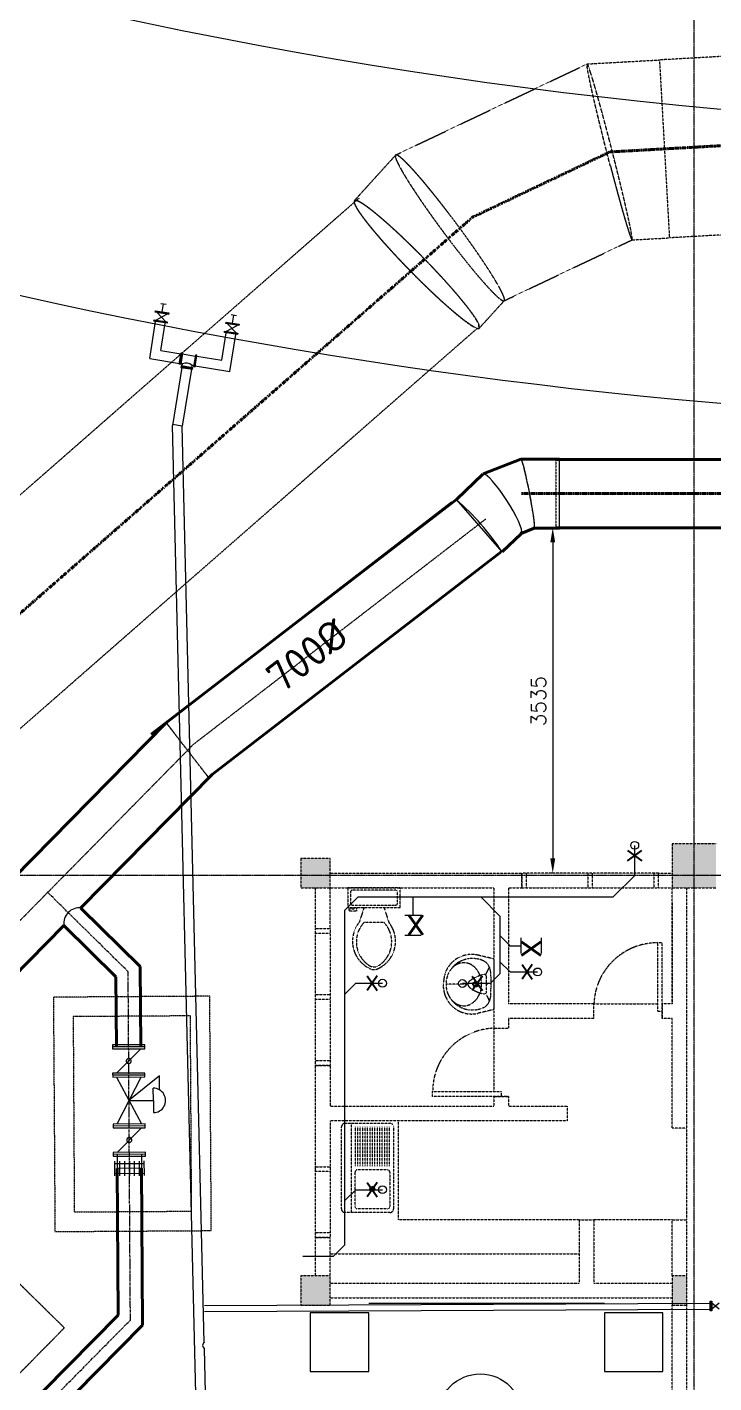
# Model space of a CAD drawing. Header units: inches. Extents: x 86328 to 235202, y 68629 to 184293.
# Drawn here: x 139176 to 146204, y 128245 to 142128 of the extents above; entities that cross this region are included whole.
import ezdxf
from ezdxf.enums import TextEntityAlignment as Align

# ---------------------------------------------------------------- set-up
doc = ezdxf.new("R2010")
doc.units = ezdxf.units.IN
doc.header["$MEASUREMENT"] = 0
for name, pattern in [('CENTER', [2, 1.25, -0.25, 0.25, -0.25]), ('HIDDEN', [0.375, 0.25, -0.125]), ('PHANTOM2', [1.25, 0.625, -0.125, 0.125, -0.125, 0.125, -0.125])]:
    doc.linetypes.add(name, pattern=pattern)
for name, color, linetype, lineweight in [('.5', 8, 'Continuous', 0), ('DIM', 251, 'Continuous', 0), ('MECHANICAL', 8, 'Continuous', 0), ('PLC WIRE', 7, 'Continuous', 0)]:
    doc.layers.add(name, color=color, linetype=linetype, lineweight=lineweight)
for name, color, linetype in [('1', 1, 'CENTER'), ('2', 2, 'HIDDEN'), ('pipes', 2, 'Continuous'), ('PV-13AEE3', 7, 'Continuous'), ('steel elbow 45deg', 3, 'Continuous'), ('text', 3, 'Continuous')]:
    doc.layers.add(name, color=color, linetype=linetype)
doc.styles.add('ISO', font='isocpeur.ttf')
doc.styles.add('SIMPLEX', font='simplex.shx')
doc.styles.get("Standard").update_dxf_attribs({"font": 'arial.ttf'})
doc.linetypes.add('FENCE_LINE', pattern='A,0.5,-0.1,["X",Standard,S=0.1,R=0,X=-0.02,Y=-0.05],-0.1', length=0.7)

msp = doc.modelspace()

# ---------------------------------------------------------------- hatches: boundary and pattern name
at = {"layer": 'DIM', "linetype": 'HIDDEN', "lineweight": 25, "ltscale": 10}
h = msp.add_hatch(color=8, dxfattribs=at)
h.paths.add_polyline_path([(142276, 133615), (141976, 133615), (141976, 133315), (142276, 133315)])
h.paths.add_polyline_path([(146226, 133765), (145776, 133765), (145776, 133315), (146226, 133315)])
h.paths.add_polyline_path([(142276, 129340), (141976, 129340), (141976, 129040), (142276, 129040)])
h.paths.add_polyline_path([(150726, 133765), (150276, 133765), (150276, 133315), (150726, 133315)])
h.paths.add_polyline_path([(155226, 133965), (154776, 133965), (154776, 133315), (155226, 133315)])
h.paths.add_polyline_path([(145926, 129040), (145926, 129340), (145776, 129340), (145776, 129040)])

# ---------------------------------------------------------------- linework, layer by layer
at = {"layer": '.5', "color": 8, "linetype": 'CENTER', "ltscale": 10}
for p, q in [((146002, 116744), (146002, 148032)), ((193392, 133442), (128878, 133442))]:
    msp.add_line(p, q, dxfattribs=at)
at = {"layer": '.5', "color": 8, "linetype": 'CENTER', "ltscale": 5}
for q in [(143869, 137091), (132543, 126312)]:
    msp.add_line((140880, 134785), q, dxfattribs=at)
at = {"color": 8, "linetype": 'CENTER', "ltscale": 20}
for p, q in [((140210, 132455), (139380, 133274)), ((140233, 128888), (140210, 132455)), ((138958, 127596), (140233, 128888))]:
    msp.add_line(p, q, dxfattribs=at)
at = {"color": 8}
for p, q in [((140073, 130365), (140072, 130515)), ((140072, 130490), (140372, 130492)), ((140073, 130390), (140373, 130392))]:
    msp.add_line(p, q, dxfattribs=at)
at = {"layer": '1', "color": 8, "linetype": 'Continuous', "ltscale": 1000}
for p, q in [((144623, 136996), (144623, 137701)), ((144036, 136755), (143569, 137290))]:
    msp.add_line(p, q, dxfattribs=at)
at = {"layer": '1', "color": 8, "linetype": 'HIDDEN', "ltscale": 5}
for p, q in [((141045, 132204), (139445, 132194)), ((139445, 132194), (139461, 129794)), ((141061, 129804), (141045, 132204)), ((140847, 132003), (139647, 131995)), ((139647, 131995), (139647, 131995)), ((139647, 131995), (139659, 129995)), ((140859, 130003), (140847, 132003)), ((139557, 128808), (137846, 130491)), ((139659, 129995), (140859, 130003)), ((139461, 129794), (141061, 129804)), ((137074, 126285), (139557, 128808))]:
    msp.add_line(p, q, dxfattribs=at)
at = {"layer": '1', "color": 8, "linetype": 'Continuous', "ltscale": 1000}
for centre, major_axis, ratio, start_param, end_param in [((144298, 137351), (-68, 355), 0.056561, 5.000611, 6.293977), ((144298, 137351), (-68, 355), 0.057565, 5.005877, 6.186773), ((144037, 137247), (-195, 304), 0.160939, 4.958399, 6.314582), ((144298, 137351), (68, -355), 0.057565, 0.293488, 1.864239), ((144037, 137247), (195, -304), 0.160939, 0.24601, 1.816763), ((141865, 135334), (1834, 1834), 1, 6.077432, 6.352133)]:
    msp.add_ellipse(centre, major_axis=major_axis, ratio=ratio, start_param=start_param, end_param=end_param, dxfattribs=at)
msp.add_open_spline([(144369, 137019), (144368, 137033), (144366, 137052), (144360, 137104), (144355, 137139), (144343, 137219), (144335, 137264), (144322, 137334), (144318, 137358), (144308, 137407), (144303, 137432), (144298, 137455)], degree=3, knots=[23.740083, 23.740083, 23.740083, 23.740083, 136.07311, 136.07311, 273.475645, 273.475645, 413.631939, 413.631939, 488.744097, 488.744097, 563.954246, 563.954246, 563.954246, 563.954246], dxfattribs=at)
at = {"layer": '2', "color": 8}
for p, q in [((144586, 137701), (144586, 137001)), ((140596, 135008), (141024, 134454))]:
    msp.add_line(p, q, dxfattribs=at)
at = {"layer": 'DIM', "color": 8, "linetype": 'PHANTOM2', "lineweight": 50, "ltscale": 20}
for p, q in [((170755, 142279), (145139, 140850)), ((143735, 140182), (145139, 140850)), ((143735, 140182), (131137, 129145)), ((144236, 137351), (162618, 137351))]:
    msp.add_line(p, q, dxfattribs=at)
at = {"layer": 'DIM', "color": 8, "linetype": 'HIDDEN', "ltscale": 10}
for p, q in [((152137, 142154), (145647, 141792)), ((144907, 141751), (145647, 141792)), ((144907, 141751), (145647, 141792)), ((145647, 141792), (145698, 140881)), ((145647, 141792), (145698, 140881)), ((142949, 140819), (144907, 141751)), ((142949, 140819), (144907, 141751)), ((144907, 141751), (144907, 141751)), ((144907, 141751), (144907, 141751)), ((145129, 140993), (145129, 140992)), ((145129, 140992), (145129, 140992)), ((142525, 140351), (142947, 140817)), ((142525, 140351), (142947, 140817)), ((145698, 140881), (145698, 140881)), ((145698, 140881), (145749, 139970)), ((145698, 140881), (145698, 140881)), ((145698, 140881), (145749, 139970)), ((145145, 140707), (145145, 140707)), ((145145, 140707), (145145, 140707)), ((142571, 140375), (130536, 129831)), ((142522, 140338), (142522, 140339)), ((142522, 140339), (142522, 140339)), ((152238, 140332), (145749, 139970)), ((143495, 140214), (143494, 140215)), ((143495, 140214), (143494, 140215)), ((144058, 139326), (145367, 139949)), ((144058, 139326), (145367, 139949)), ((145367, 139949), (145749, 139970)), ((145367, 139949), (145749, 139970)), ((145367, 139949), (145367, 139949)), ((145367, 139949), (145367, 139949)), ((143156, 139841), (143156, 139841)), ((143510, 139931), (143510, 139930)), ((143510, 139930), (143511, 139930)), ((143172, 139556), (143172, 139556)), ((143172, 139556), (143172, 139556)), ((143804, 139046), (144059, 139327)), ((143804, 139046), (144059, 139327)), ((144056, 139325), (144058, 139326)), ((144056, 139325), (144057, 139326)), ((143783, 139044), (131722, 128477)), ((143801, 139044), (143799, 139085)), ((143801, 139044), (143799, 139085)), ((143804, 139046), (143804, 139046)), ((143804, 139046), (143804, 139046))]:
    msp.add_line(p, q, dxfattribs=at)
at = {"layer": 'DIM', "color": 8, "lineweight": 50}
for p, q in [((143844, 137552), (144230, 137705)), ((144231, 137705), (144623, 137705)), ((144586, 137701), (162618, 137701)), ((144586, 137701), (150618, 137701)), ((143569, 137290), (143841, 137550)), ((140446, 134888), (143569, 137290)), ((143521, 137260), (140599, 135005)), ((144234, 136944), (144036, 136755)), ((144232, 136943), (144366, 136996)), ((144238, 136960), (144238, 136960)), ((144238, 136960), (144238, 136960)), ((144366, 136996), (144623, 136996)), ((144369, 137012), (144369, 137012)), ((144586, 137001), (162618, 137001)), ((144586, 137001), (150618, 137001)), ((144623, 136996), (144623, 137012)), ((144623, 137012), (144623, 137012)), ((144028, 136754), (141070, 134473)), ((140599, 135005), (132349, 126622)), ((141070, 134473), (139727, 133108)), ((139727, 133107), (140334, 132508)), ((139551, 132930), (136722, 130054)), ((139551, 132930), (140085, 132403)), ((140334, 132508), (140340, 131687)), ((140085, 132403), (140090, 131685)), ((140098, 130440), (140107, 128939)), ((140348, 130442), (140358, 128837)), ((138998, 127815), (140107, 128939)), ((139176, 127640), (140358, 128837))]:
    msp.add_line(p, q, dxfattribs=at)
at = {"layer": 'DIM', "color": 8, "linetype": 'Continuous'}
for p, q in [((144556, 137001), (144525, 137001)), ((144555, 136851), (144555, 133615)), ((145394, 133629), (145394, 133749)), ((145394, 133442), (145394, 133629)), ((144556, 133465), (144525, 133465)), ((145174, 133222), (145394, 133442)), ((142428, 133087), (142564, 133222)), ((142564, 133222), (143819, 133222)), ((143123, 133222), (143123, 133035)), ((143819, 133222), (144015, 133025)), ((143819, 133222), (145174, 133222)), ((142428, 132337), (142428, 133087)), ((143043, 133035), (143204, 133035)), ((144015, 133025), (144015, 132435)), ((143043, 132829), (143204, 132829)), ((144120, 132721), (144015, 132825)), ((144230, 132801), (144230, 132641)), ((144436, 132801), (144436, 132641)), ((144120, 132721), (144109, 132721)), ((144109, 132721), (144230, 132721)), ((144120, 132453), (144015, 132557)), ((144120, 132453), (144279, 132453)), ((144279, 132453), (144400, 132453)), ((142428, 129659), (142428, 132337)), ((142539, 132337), (142428, 132226)), ((142539, 132337), (142692, 132337)), ((142692, 132337), (142813, 132337)), ((143752, 132335), (143631, 132335)), ((143915, 132335), (143752, 132335)), ((143915, 132335), (144015, 132435)), ((142539, 130223), (142428, 130112)), ((142539, 130223), (142692, 130223)), ((142692, 130223), (142813, 130223)), ((141998, 129543), (142312, 129543)), ((142312, 129543), (142428, 129659)), ((145083, 129057), (142674, 129057)), ((142674, 128961), (142074, 128961)), ((142074, 128961), (142074, 128361)), ((142674, 128361), (142674, 128961)), ((145683, 128961), (145083, 128961)), ((145083, 128961), (145083, 128361)), ((145683, 128361), (145683, 128961)), ((142074, 128361), (142674, 128361)), ((145083, 128361), (145683, 128361))]:
    msp.add_line(p, q, dxfattribs=at)
at = {"layer": 'DIM', "color": 8, "linetype": 'HIDDEN', "lineweight": 25, "ltscale": 10}
for p, q in [((146226, 133765), (145776, 133765)), ((145776, 133765), (145776, 133315)), ((146226, 133765), (145776, 133765)), ((145776, 133765), (145776, 133315)), ((142276, 133615), (141976, 133615)), ((141976, 133615), (141976, 133315)), ((142276, 133315), (142276, 133615)), ((142276, 133465), (144238, 133465)), ((144238, 133315), (144238, 133465)), ((145638, 133465), (144238, 133465)), ((144238, 133465), (144238, 133315)), ((144288, 133465), (144238, 133465)), ((144238, 133465), (144238, 133315)), ((144288, 133315), (144288, 133465)), ((144963, 133465), (144913, 133465)), ((144913, 133465), (144913, 133315)), ((144963, 133315), (144963, 133465)), ((145638, 133465), (145588, 133465)), ((145588, 133465), (145588, 133315)), ((145638, 133315), (145638, 133465)), ((145638, 133465), (145776, 133465)), ((145638, 133315), (145638, 133465)), ((145638, 133315), (145638, 133465)), ((141976, 133315), (142276, 133315)), ((142126, 132896), (142126, 133315)), ((142276, 132896), (142276, 133315)), ((142276, 133315), (143951, 133315)), ((142993, 133315), (142459, 133315)), ((142459, 133315), (142459, 133112)), ((142942, 133290), (142510, 133290)), ((142993, 133112), (142993, 133315)), ((143951, 133315), (143951, 131877)), ((144101, 133315), (144238, 133315)), ((144101, 133315), (144101, 132127)), ((144238, 133315), (145638, 133315)), ((144238, 133315), (144288, 133315)), ((144913, 133315), (144963, 133315)), ((145588, 133315), (145638, 133315)), ((145638, 133315), (145776, 133315)), ((145776, 132127), (145776, 133315)), ((145776, 133315), (146226, 133315)), ((145776, 133315), (146226, 133315)), ((145926, 130852), (145926, 133315)), ((142485, 133265), (142485, 133163)), ((142967, 133163), (142967, 133265)), ((145776, 133165), (145776, 132127)), ((142459, 133112), (142993, 133112)), ((142472, 133100), (142523, 133100)), ((142472, 133074), (142472, 133100)), ((142548, 133074), (142472, 133074)), ((142510, 133138), (142942, 133138)), ((142523, 133100), (142523, 133112)), ((142548, 133112), (142548, 133074)), ((142624, 133112), (142574, 132960)), ((142828, 133112), (142878, 132960)), ((142126, 132896), (142276, 132896)), ((142126, 131496), (142126, 132896)), ((142126, 132896), (142276, 132896)), ((142126, 132846), (142126, 132896)), ((142126, 132896), (142276, 132896)), ((142276, 132896), (142276, 131496)), ((142276, 132896), (142276, 132846)), ((142828, 132960), (142624, 132960)), ((142276, 132846), (142126, 132846)), ((145676, 132752), (145626, 132752)), ((145626, 132752), (145626, 132052)), ((145676, 132052), (145676, 132752)), ((143708, 132589), (143695, 132588)), ((143721, 132590), (143708, 132589)), ((143735, 132590), (143721, 132590)), ((143749, 132590), (143735, 132590)), ((143735, 132590), (143735, 132590)), ((143762, 132589), (143749, 132590)), ((143776, 132587), (143762, 132589)), ((143951, 132586), (143793, 132624)), ((143462, 132459), (143458, 132448)), ((143524, 132494), (143516, 132483)), ((143533, 132504), (143524, 132494)), ((143542, 132513), (143533, 132504)), ((143552, 132522), (143542, 132513)), ((143542, 132513), (143542, 132513)), ((143562, 132531), (143552, 132522)), ((143572, 132539), (143562, 132531)), ((143583, 132546), (143572, 132539)), ((143594, 132553), (143583, 132546)), ((143606, 132559), (143594, 132553)), ((143618, 132565), (143606, 132559)), ((143630, 132571), (143618, 132565)), ((143643, 132575), (143630, 132571)), ((143630, 132571), (143630, 132571)), ((143655, 132579), (143643, 132575)), ((143668, 132583), (143655, 132579)), ((143681, 132586), (143668, 132583)), ((143695, 132588), (143681, 132586)), ((143789, 132585), (143776, 132587)), ((143802, 132582), (143789, 132585)), ((143814, 132579), (143802, 132582)), ((143825, 132575), (143814, 132579)), ((143836, 132571), (143825, 132575)), ((143846, 132566), (143836, 132571)), ((143836, 132571), (143836, 132571)), ((143856, 132561), (143846, 132566)), ((143864, 132555), (143856, 132561)), ((143872, 132549), (143864, 132555)), ((143869, 132424), (143907, 132500)), ((143879, 132543), (143872, 132549)), ((143885, 132536), (143879, 132543)), ((143891, 132529), (143885, 132536)), ((143896, 132521), (143891, 132529)), ((143901, 132514), (143896, 132521)), ((143896, 132521), (143896, 132521)), ((143905, 132505), (143901, 132514)), ((143909, 132497), (143905, 132505)), ((143912, 132488), (143909, 132497)), ((143914, 132480), (143912, 132488)), ((143917, 132471), (143914, 132480)), ((143919, 132462), (143917, 132471)), ((143920, 132453), (143919, 132462)), ((143921, 132444), (143920, 132453)), ((143920, 132453), (143920, 132453)), ((143951, 132586), (143951, 132068)), ((143436, 132339), (143435, 132327)), ((143436, 132315), (143435, 132327)), ((143437, 132350), (143436, 132339)), ((143437, 132304), (143436, 132315)), ((143438, 132359), (143437, 132350)), ((143439, 132368), (143438, 132359)), ((143440, 132375), (143439, 132368)), ((143441, 132382), (143440, 132375)), ((143442, 132389), (143441, 132382)), ((143443, 132395), (143442, 132389)), ((143444, 132401), (143443, 132395)), ((143446, 132408), (143444, 132401)), ((143447, 132414), (143446, 132408)), ((143449, 132421), (143447, 132414)), ((143451, 132429), (143449, 132421)), ((143454, 132438), (143451, 132429)), ((143458, 132448), (143454, 132438)), ((143546, 132327), (143462, 132327)), ((143617, 132327), (143546, 132327)), ((143687, 132327), (143617, 132327)), ((143873, 132414), (143873, 132240)), ((143922, 132435), (143921, 132444)), ((143923, 132427), (143922, 132435)), ((143923, 132418), (143923, 132427)), ((143923, 132410), (143923, 132418)), ((143924, 132401), (143923, 132410)), ((143924, 132393), (143924, 132401)), ((143924, 132385), (143924, 132393)), ((143924, 132377), (143924, 132385)), ((143924, 132385), (143924, 132385)), ((143924, 132370), (143924, 132377)), ((143924, 132362), (143924, 132370)), ((143924, 132355), (143924, 132362)), ((143924, 132347), (143924, 132355)), ((143924, 132340), (143924, 132347)), ((143924, 132332), (143924, 132340)), ((143924, 132325), (143924, 132332)), ((143924, 132317), (143924, 132325)), ((143924, 132325), (143924, 132325)), ((143924, 132309), (143924, 132317)), ((144101, 132327), (144101, 132327)), ((142126, 132171), (142126, 132221)), ((142126, 132221), (142276, 132221)), ((142276, 132221), (142276, 132171)), ((143438, 132295), (143437, 132304)), ((143439, 132286), (143438, 132295)), ((143440, 132279), (143439, 132286)), ((143441, 132272), (143440, 132279)), ((143442, 132265), (143441, 132272)), ((143443, 132259), (143442, 132265)), ((143444, 132253), (143443, 132259)), ((143446, 132246), (143444, 132253)), ((143447, 132240), (143446, 132246)), ((143449, 132232), (143447, 132240)), ((143451, 132225), (143449, 132232)), ((143454, 132216), (143451, 132225)), ((143458, 132206), (143454, 132216)), ((143462, 132195), (143458, 132206)), ((143869, 132230), (143907, 132154)), ((143912, 132165), (143914, 132174)), ((143914, 132174), (143917, 132182)), ((143917, 132182), (143919, 132190)), ((143919, 132190), (143920, 132198)), ((143920, 132198), (143921, 132206)), ((143920, 132198), (143920, 132198)), ((143921, 132206), (143922, 132214)), ((143922, 132214), (143923, 132222)), ((143923, 132284), (143924, 132292)), ((143923, 132276), (143923, 132284)), ((143923, 132268), (143923, 132276)), ((143923, 132260), (143923, 132268)), ((143923, 132252), (143923, 132260)), ((143923, 132260), (143923, 132260)), ((143923, 132244), (143923, 132252)), ((143923, 132237), (143923, 132244)), ((143923, 132229), (143923, 132237)), ((143923, 132222), (143923, 132229)), ((143924, 132301), (143924, 132309)), ((143924, 132292), (143924, 132301)), ((142276, 132171), (142126, 132171)), ((143516, 132171), (143524, 132160)), ((143524, 132160), (143533, 132150)), ((143533, 132150), (143542, 132140)), ((143542, 132140), (143542, 132140)), ((143542, 132140), (143552, 132131)), ((143552, 132131), (143562, 132123)), ((143562, 132123), (143572, 132115)), ((143572, 132115), (143583, 132108)), ((143583, 132108), (143594, 132101)), ((143594, 132101), (143606, 132094)), ((143606, 132094), (143618, 132088)), ((143618, 132088), (143630, 132083)), ((143630, 132083), (143630, 132083)), ((143630, 132083), (143643, 132079)), ((143643, 132079), (143655, 132074)), ((143655, 132074), (143668, 132071)), ((143668, 132071), (143681, 132068)), ((143681, 132068), (143695, 132066)), ((143695, 132066), (143708, 132064)), ((143708, 132064), (143721, 132064)), ((143721, 132064), (143735, 132063)), ((143735, 132063), (143749, 132064)), ((143735, 132063), (143735, 132063)), ((143749, 132064), (143762, 132065)), ((143762, 132065), (143776, 132067)), ((143776, 132067), (143789, 132069)), ((143789, 132069), (143802, 132072)), ((143951, 132068), (143793, 132030)), ((143802, 132072), (143814, 132075)), ((143814, 132075), (143825, 132079)), ((143825, 132079), (143836, 132083)), ((143836, 132083), (143846, 132088)), ((143836, 132083), (143836, 132083)), ((143846, 132088), (143856, 132093)), ((143856, 132093), (143864, 132099)), ((143864, 132099), (143872, 132105)), ((143872, 132105), (143879, 132111)), ((143879, 132111), (143885, 132118)), ((143885, 132118), (143891, 132125)), ((143891, 132125), (143896, 132132)), ((143896, 132132), (143901, 132140)), ((143896, 132132), (143896, 132132)), ((143901, 132140), (143905, 132148)), ((143905, 132148), (143909, 132157)), ((143909, 132157), (143912, 132165)), ((144976, 132127), (144101, 132127)), ((144976, 131977), (144976, 132127)), ((144976, 131977), (144976, 132127)), ((144976, 132127), (145626, 132127)), ((145626, 132052), (145676, 132052)), ((145676, 131977), (145676, 132127)), ((145676, 132127), (145676, 131977)), ((145776, 132127), (145676, 132127)), ((144976, 131977), (144101, 131977)), ((144101, 131977), (144101, 131877)), ((145776, 131977), (145676, 131977)), ((145776, 130852), (145776, 131977)), ((145776, 131152), (145776, 131977)), ((143951, 131877), (144101, 131877)), ((143951, 131877), (143951, 131227)), ((143951, 131877), (143951, 131877)), ((143951, 131877), (144101, 131877)), ((144101, 131877), (144101, 131877)), ((142126, 131496), (142126, 131546)), ((142126, 131546), (142276, 131546)), ((142126, 131152), (142126, 131496)), ((142126, 131496), (142276, 131496)), ((142276, 131496), (142126, 131496)), ((142276, 131496), (142126, 131496)), ((142276, 131546), (142276, 131496)), ((142276, 131496), (142276, 131077)), ((143326, 131177), (143326, 131227)), ((143326, 131227), (144026, 131227)), ((144026, 131227), (144026, 131177)), ((142126, 130458), (142126, 131152)), ((142276, 131077), (143951, 131077)), ((144026, 131177), (143326, 131177)), ((143951, 131177), (144101, 131177)), ((144101, 131177), (143951, 131177)), ((143951, 131177), (143951, 131077)), ((144101, 131177), (144101, 131077)), ((144101, 131077), (144701, 131077)), ((144701, 131077), (144701, 130927)), ((144701, 130927), (142276, 130927)), ((142276, 130927), (142276, 130458)), ((142976, 129915), (142976, 130927)), ((142393, 130027), (142393, 130865)), ((142431, 130903), (142888, 130903)), ((142494, 129989), (142494, 130903)), ((142535, 130465), (142535, 130865)), ((142560, 130465), (142560, 130865)), ((142585, 130465), (142585, 130865)), ((142610, 130465), (142610, 130865)), ((142635, 130465), (142635, 130865)), ((142660, 130465), (142660, 130865)), ((142685, 130465), (142685, 130865)), ((142710, 130465), (142710, 130865)), ((142735, 130465), (142735, 130865)), ((142760, 130465), (142760, 130865)), ((142785, 130465), (142785, 130865)), ((142810, 130465), (142810, 130865)), ((142835, 130465), (142835, 130865)), ((142860, 130465), (142860, 130865)), ((142885, 130465), (142885, 130865)), ((142926, 130865), (142926, 130027)), ((145926, 130852), (145776, 130852)), ((145926, 129915), (145926, 130852)), ((142126, 130458), (142276, 130458)), ((142126, 130458), (142276, 130458)), ((142126, 129734), (142126, 130458)), ((142126, 130458), (142276, 130458)), ((142126, 130408), (142126, 130458)), ((142126, 130458), (142276, 130458)), ((142276, 130408), (142126, 130408)), ((142276, 130458), (142276, 129734)), ((142276, 130458), (142276, 130408)), ((142532, 130052), (142532, 130402)), ((142862, 130427), (142558, 130427)), ((142888, 130402), (142888, 130052)), ((142888, 129989), (142431, 129989)), ((142862, 130027), (142558, 130027)), ((144826, 129915), (142976, 129915)), ((144826, 129915), (144826, 129265)), ((144826, 129915), (144976, 129915)), ((144976, 129915), (144976, 129265)), ((145776, 129915), (144976, 129915)), ((145776, 129340), (145776, 129915)), ((145776, 129915), (145926, 129915)), ((145776, 129340), (145776, 129915)), ((145926, 129340), (145926, 129915)), ((145926, 129340), (145926, 129915)), ((142126, 129734), (142126, 129783)), ((142126, 129783), (142276, 129783)), ((142126, 129340), (142126, 129734)), ((142126, 129734), (142276, 129734)), ((142126, 129734), (142276, 129734)), ((142276, 129734), (142126, 129734)), ((142276, 129734), (142126, 129734)), ((142276, 129783), (142276, 129734)), ((142276, 129340), (142276, 129734)), ((142276, 129565), (144826, 129565)), ((142276, 129340), (141976, 129340)), ((141976, 129340), (141976, 129040)), ((142276, 129040), (142276, 129340)), ((142276, 129265), (144826, 129265)), ((144976, 129265), (145776, 129265)), ((145926, 129340), (145776, 129340)), ((145776, 129340), (145776, 129040)), ((145926, 129040), (145926, 129340)), ((141976, 129040), (142276, 129040)), ((142276, 129115), (145776, 129115)), ((145776, 127515), (145776, 129040)), ((145776, 129040), (145926, 129040)), ((145926, 127515), (145926, 129040))]:
    msp.add_line(p, q, dxfattribs=at)
at = {"layer": 'DIM', "color": 8, "ltscale": 2000}
for p, q in [((140091, 131415), (140340, 131667)), ((140097, 130605), (140345, 130857))]:
    msp.add_line(p, q, dxfattribs=at)
at = {"layer": 'DIM', "color": 8, "linetype": 'Continuous'}
for centre, radius in [((145394, 133749), 40.1), ((144400, 132453), 40.1), ((142813, 132337), 40.1), ((143631, 132335), 40.1), ((142813, 130223), 40.1), ((143813, 127902), 434)]:
    msp.add_circle(centre, radius, dxfattribs=at)
at = {"layer": 'DIM', "color": 8, "linetype": 'HIDDEN', "lineweight": 25, "ltscale": 10}
for centre, radius in [((143766, 132327), 28.5), ((143766, 132327), 19.9), ((142710, 130230), 25.4), ((142710, 130230), 12.7)]:
    msp.add_circle(centre, radius, dxfattribs=at)
at = {"layer": 'DIM', "color": 8, "linetype": 'Continuous'}
for centre, radius, start, end in [((150908, 192188), 51111, 236.5614, 351.1141), ((141008, 128628), 35.9, 120.0491, 242.7019)]:
    msp.add_arc(centre, radius, start, end, dxfattribs=at)
at = {"layer": 'DIM', "color": 8, "linetype": 'FENCE_LINE', "ltscale": 25}
msp.add_arc((150908, 192188), 54111, 255.1469, 351.1141, dxfattribs=at)
at = {"layer": 'DIM', "color": 8, "linetype": 'HIDDEN', "lineweight": 25, "ltscale": 10}
for centre, radius, start, end in [((142507, 133268), 22.5, 81.8699, 188.1301), ((142945, 133268), 22.5, 351.8699, 98.1301), ((142507, 133160), 22.5, 171.8699, 278.1301), ((142945, 133160), 22.5, 261.8699, 8.1301), ((142815, 132767), 309, 141.4691, 247.9714), ((142833, 132761), 288, 136.3677, 238.9468), ((142637, 132767), 309, 292.0284, 38.5307), ((142619, 132761), 288, 301.053, 43.6321), ((145626, 132101), 650, 90, 177.7534), ((143725, 132344), 288, 76.4993, 156.3994), ((142726, 132607), 102, 245.7318, 294.2682), ((142726, 132579), 102, 254.8605, 285.1395), ((143687, 132341), 222, 140.3864, 161.0766), ((143661, 132362), 189, 116.586, 140.3864), ((143645, 132395), 152, 90.0001, 116.5859), ((143645, 132395), 152, 63.4141, 90), ((143628, 132362), 189, 39.6136, 63.414), ((143602, 132341), 222, 18.9234, 39.6136), ((143728, 132327), 265, 161.0766, 180), ((143728, 132327), 265, 180, 198.9234), ((143725, 132327), 38.1, 129.2954, 230.7046), ((143909, 132103), 328, 98.8143, 129.2954), ((143562, 132327), 265, 360, 18.9234), ((143562, 132327), 265, 341.0766, 0), ((143860, 132414), 12.7, 360, 97.5591), ((143725, 132310), 288, 203.6006, 283.5007), ((143687, 132313), 222, 198.9234, 219.6136), ((143909, 132551), 328, 230.7046, 261.1857), ((143602, 132313), 222, 320.3864, 341.0766), ((143860, 132240), 12.7, 262.4409, 0), ((143661, 132292), 189, 219.6136, 243.414), ((143645, 132258), 152, 243.4141, 269.9999), ((143645, 132258), 152, 270, 296.5859), ((143628, 132292), 189, 296.586, 320.3864), ((143976, 131227), 650, 92.2466, 180), ((142431, 130865), 38.1, 90, 180), ((142888, 130865), 38.1, 0, 90), ((142558, 130402), 25.4, 90, 180), ((142862, 130402), 25.4, 0, 90), ((142431, 130027), 38.1, 180, 270), ((142558, 130052), 25.4, 180, 270), ((142862, 130052), 25.4, 270, 0), ((142888, 130027), 38.1, 270, 0)]:
    msp.add_arc(centre, radius, start, end, dxfattribs=at)
at = {"layer": 'DIM', "color": 8, "ltscale": 2000}
msp.add_arc((139711, 132948), 161, 84.3006, 186.4386, dxfattribs=at)
at = {"layer": 'DIM', "color": 8, "linetype": 'HIDDEN', "ltscale": 10}
for centre, major_axis, ratio, start_param, end_param in [((145137, 140850), (-230, 901), 0.029946, 4.863355, 6.434151), ((145137, 140850), (-230, 901), 0.029948, 4.863366, 6.289069), ((145137, 140850), (-230, 901), 0.029948, 4.863366, 6.289069), ((145137, 140850), (-230, 901), 0.029948, 0.005883, 0.150977), ((145137, 140850), (-230, 901), 0.029948, 0.005883, 0.150977), ((145137, 140849), (230, -901), 0.02995, 0.151209, 1.721786), ((145137, 140849), (230, -901), 0.029948, 0.151196, 1.721773), ((145137, 140849), (230, -901), 0.02995, 0.151209, 1.721786), ((143503, 140072), (-555, 746), 0.085161, 0.12846, 1.699037), ((143502, 140073), (-555, 746), 0.085164, 4.840635, 6.335144), ((143502, 140073), (-555, 746), 0.085164, 4.840635, 6.335144), ((143502, 140073), (-555, 746), 0.085164, 0.163439, 1.699043), ((143503, 140072), (-555, 746), 0.085161, 4.840629, 6.300053), ((143503, 140072), (-555, 746), 0.085161, 4.840629, 6.300053), ((145137, 140849), (230, -901), 0.02995, 4.863379, 6.28772), ((145137, 140849), (230, -901), 0.029948, 4.863366, 6.289069), ((145137, 140850), (230, -901), 0.02995, 4.863379, 6.28772), ((145137, 140850), (230, -901), 0.029948, 4.863366, 6.289069), ((143164, 139698), (-639, 653), 0.10343, 4.849247, 6.308275), ((143164, 139698), (-639, 653), 0.10343, 4.849247, 6.308275), ((143173, 139689), (-648, 661), 0.10213, 4.854987, 6.265499), ((143173, 139689), (-648, 661), 0.10213, 4.854987, 6.265499), ((143164, 139699), (-639, 653), 0.10343, 0.02509, 0.117601), ((143164, 139698), (-639, 653), 0.10343, 0.02509, 0.117601), ((143164, 139699), (-639, 653), 0.10343, 0.11782, 1.688397), ((143173, 139689), (-648, 661), 0.10213, 6.265499, 6.399248), ((143173, 139690), (-648, 661), 0.10213, 6.265499, 6.399248), ((143164, 139698), (-639, 653), 0.10343, 0.11782, 1.688397), ((143173, 139690), (-648, 661), 0.10213, 0.116062, 1.660324), ((143173, 139689), (-648, 661), 0.10213, 0.116062, 1.660324), ((143503, 140072), (555, -746), 0.085167, 1.162469, 1.699046), ((143503, 140072), (555, -746), 0.085164, 1.162466, 1.69903), ((143503, 140072), (555, -746), 0.085167, 1.162469, 1.699046), ((143503, 140072), (555, -746), 0.085164, 1.162466, 1.69903), ((145137, 140849), (230, -901), 0.02995, 0.004535, 0.15099), ((145137, 140849), (230, -901), 0.029948, 0.005883, 0.150977), ((143164, 139698), (-639, 653), 0.10343, 4.83641, 4.849247), ((143164, 139699), (-639, 653), 0.10343, 4.83641, 4.849247), ((143156, 139707), (648, -661), 0.10213, 0.261573, 1.686859), ((143156, 139707), (648, -661), 0.10213, 0.261573, 1.686859), ((143164, 139698), (-639, 653), 0.10343, 4.82999, 4.83641), ((143164, 139698), (639, -653), 0.103433, 0.278024, 1.6884), ((143164, 139698), (639, -653), 0.103433, 0.278024, 1.6884), ((143503, 140072), (555, -746), 0.085167, 4.840639, 5.377216), ((143503, 140072), (555, -746), 0.085164, 4.840648, 5.377212), ((143503, 140072), (555, -746), 0.085167, 4.840639, 5.377216), ((143503, 140072), (555, -746), 0.085164, 4.840648, 5.377212), ((143503, 140072), (555, -746), 0.085164, 0.128466, 1.162466), ((143503, 140072), (555, -746), 0.085167, 0.128469, 1.162469), ((143503, 140072), (555, -746), 0.085164, 0.128466, 1.162466), ((143503, 140072), (555, -746), 0.085167, 0.128469, 1.162469), ((143156, 139707), (648, -661), 0.10213, 4.828451, 6.253737), ((143156, 139707), (648, -661), 0.10213, 4.828451, 6.253737), ((143164, 139698), (639, -653), 0.103433, 4.829992, 6.292386), ((143164, 139699), (639, -653), 0.103433, 4.829992, 6.292386), ((143503, 140072), (555, -746), 0.085164, 5.377212, 6.295069), ((143503, 140072), (555, -746), 0.085167, 5.377216, 6.300022), ((143503, 140072), (555, -746), 0.085164, 5.377212, 6.295069), ((143503, 140072), (555, -746), 0.085167, 5.377216, 6.300022), ((143503, 140072), (555, -746), 0.085164, 0.011884, 0.128246), ((143503, 140072), (555, -746), 0.085167, 0.016836, 0.12825), ((143164, 139699), (639, -653), 0.103433, 0.261788, 0.278024), ((143164, 139698), (639, -653), 0.103433, 0.261788, 0.278024), ((143207, 139742), (596, -697), 0.094923, 0.124123, 0.269415), ((143164, 139698), (639, -653), 0.103433, 0.117822, 0.261788), ((143207, 139742), (596, -697), 0.094923, 0.124123, 0.269415), ((143164, 139698), (639, -653), 0.103433, 0.117822, 0.261788), ((143207, 139742), (596, -697), 0.094923, 6.261579, 6.27334), ((143207, 139742), (596, -697), 0.094923, 6.261579, 6.27334), ((143207, 139742), (596, -697), 0.094923, 6.27334, 6.40709), ((143207, 139742), (596, -697), 0.094923, 6.27334, 6.40709), ((143164, 139698), (639, -653), 0.103433, 0.009201, 0.117603), ((143164, 139698), (639, -653), 0.103433, 0.009201, 0.117603)]:
    msp.add_ellipse(centre, major_axis=major_axis, ratio=ratio, start_param=start_param, end_param=end_param, dxfattribs=at)
at = {"layer": 'DIM', "color": 8}
msp.add_ellipse((144037, 137247), major_axis=(-195, 304), ratio=0.160933, start_param=4.958388, end_param=4.958431, dxfattribs=at)
at = {"layer": 'DIM', "color": 8, "lineweight": 50}
for centre, major_axis, ratio, start_param, end_param in [((144037, 137247), (195, -304), 0.160939, 0.031397, 0.24601), ((144298, 137350), (68, -355), 0.057565, 6.268034, 6.576674)]:
    msp.add_ellipse(centre, major_axis=major_axis, ratio=ratio, start_param=start_param, end_param=end_param, dxfattribs=at)
at = {"layer": 'DIM', "color": 8, "linetype": 'HIDDEN', "ltscale": 10}
for points, knots in [([(145144, 140708), (145142, 140715), (145140, 140722), (145137, 140736), (145135, 140743), (145129, 140764), (145126, 140779), (145118, 140808), (145114, 140822), (145107, 140851), (145103, 140866), (145096, 140896), (145092, 140911), (145085, 140940), (145081, 140955), (145073, 140985), (145070, 141000), (145062, 141029), (145059, 141044), (145052, 141073), (145048, 141087), (145041, 141116), (145037, 141131), (145031, 141159), (145027, 141173), (145020, 141201), (145017, 141214), (145011, 141241), (145007, 141255), (145001, 141281), (144998, 141294), (144992, 141319), (144989, 141331), (144984, 141355), (144981, 141367), (144976, 141390), (144973, 141401), (144968, 141424), (144965, 141435), (144961, 141456), (144958, 141467), (144953, 141488), (144951, 141498), (144947, 141519), (144945, 141528), (144940, 141548), (144938, 141557), (144935, 141575), (144933, 141584), (144929, 141601), (144927, 141609), (144924, 141625), (144923, 141633), (144920, 141647), (144919, 141654), (144916, 141667), (144915, 141673), (144913, 141685), (144912, 141690), (144910, 141701), (144910, 141706), (144908, 141714), (144908, 141718), (144907, 141726), (144906, 141729), (144906, 141735), (144906, 141738), (144905, 141740)], [0, 0, 0, 0, 21.80844, 21.80844, 43.61688, 43.61688, 87.233761, 87.233761, 130.850641, 130.850641, 174.467521, 174.467521, 218.084402, 218.084402, 261.701282, 261.701282, 305.318162, 305.318162, 348.935043, 348.935043, 392.551923, 392.551923, 436.168803, 436.168803, 479.785684, 479.785684, 523.402564, 523.402564, 567.019444, 567.019444, 610.636325, 610.636325, 654.253205, 654.253205, 697.870085, 697.870085, 740.995976, 740.995976, 784.121867, 784.121867, 827.247758, 827.247758, 870.373649, 870.373649, 913.49954, 913.49954, 956.625431, 956.625431, 999.751322, 999.751322, 1042.877213, 1042.877213, 1086.003104, 1086.003104, 1129.128995, 1129.128995, 1172.254886, 1172.254886, 1215.380777, 1215.380777, 1258.506668, 1258.506668, 1301.632558, 1301.632558, 1344.758449, 1344.758449, 1387.684469, 1387.684469, 1387.684469, 1387.684469]), ([(145144, 140708), (145142, 140715), (145140, 140722), (145137, 140736), (145135, 140743), (145129, 140764), (145126, 140779), (145118, 140808), (145114, 140822), (145107, 140852), (145103, 140867), (145096, 140896), (145092, 140911), (145084, 140941), (145081, 140956), (145073, 140986), (145070, 141001), (145062, 141030), (145059, 141045), (145051, 141074), (145048, 141089), (145041, 141118), (145037, 141132), (145030, 141161), (145027, 141175), (145020, 141203), (145017, 141216), (145010, 141243), (145007, 141257), (145001, 141283), (144998, 141296), (144992, 141321), (144989, 141333), (144983, 141358), (144981, 141370), (144975, 141392), (144973, 141404), (144968, 141426), (144965, 141437), (144960, 141458), (144958, 141469), (144953, 141490), (144951, 141500), (144947, 141520), (144944, 141530), (144940, 141549), (144938, 141558), (144934, 141576), (144933, 141585), (144929, 141602), (144927, 141610), (144924, 141626), (144923, 141633), (144920, 141647), (144919, 141654), (144916, 141667), (144915, 141674), (144913, 141685), (144912, 141691), (144910, 141701), (144910, 141706), (144908, 141714), (144908, 141718), (144907, 141726), (144906, 141729), (144906, 141735), (144906, 141737), (144906, 141740)], [0, 0, 0, 0, 21.918488, 21.918488, 43.836977, 43.836977, 87.673954, 87.673954, 131.510931, 131.510931, 175.347907, 175.347907, 219.184884, 219.184884, 263.021861, 263.021861, 306.858838, 306.858838, 350.695815, 350.695815, 394.532792, 394.532792, 438.369768, 438.369768, 482.206745, 482.206745, 526.043722, 526.043722, 569.880699, 569.880699, 613.717676, 613.717676, 657.554653, 657.554653, 701.391629, 701.391629, 744.297255, 744.297255, 787.20288, 787.20288, 830.108505, 830.108505, 873.014131, 873.014131, 915.919756, 915.919756, 958.825382, 958.825382, 1001.731007, 1001.731007, 1044.636632, 1044.636632, 1087.542258, 1087.542258, 1130.447883, 1130.447883, 1173.353508, 1173.353508, 1216.259134, 1216.259134, 1259.164759, 1259.164759, 1302.070385, 1302.070385, 1344.97601, 1344.97601, 1387.681764, 1387.681764, 1387.681764, 1387.681764])]:
    msp.add_open_spline(points, degree=3, knots=knots, dxfattribs=at)
at = {"layer": 'DIM', "color": 8}
msp.add_open_spline([(144037, 137352), (144037, 137352), (144037, 137352), (144037, 137352)], degree=3, dxfattribs=at)
at = {"layer": 'DIM', "color": 8, "linetype": 'HIDDEN', "lineweight": 25, "ltscale": 10}
msp.add_point((143881, 132327), dxfattribs=at)
at = {"layer": 'DIM', "color": 8, "linetype": 'Continuous'}
for points in [[(144530, 136851), (144580, 136851), (144555, 137001)], [(144530, 133615), (144580, 133615), (144555, 133465)]]:
    msp.add_solid(points, dxfattribs=at)
at = {"layer": 'MECHANICAL', "color": 8, "linetype": 'Continuous', "ltscale": 8}
for p, q in [((140380, 131707), (140050, 131705)), ((140050, 131705), (140050, 131665)), ((140050, 131665), (140380, 131667)), ((140380, 131667), (140380, 131707)), ((140381, 131417), (140051, 131415)), ((140051, 131415), (140052, 131375)), ((140052, 131375), (140382, 131377)), ((140092, 131375), (140345, 130897)), ((140342, 131377), (140095, 130895)), ((140529, 131388), (140218, 131136)), ((140382, 131377), (140381, 131417)), ((140530, 131246), (140529, 131388)), ((140468, 131137), (140467, 131262)), ((140218, 131136), (140468, 131137)), ((140468, 131137), (140469, 131012)), ((140385, 130897), (140055, 130895)), ((140055, 130895), (140055, 130855)), ((140055, 130855), (140385, 130857)), ((140385, 130857), (140385, 130897)), ((140387, 130607), (140057, 130605)), ((140057, 130605), (140057, 130565)), ((140057, 130565), (140387, 130567)), ((140387, 130567), (140387, 130607))]:
    msp.add_line(p, q, dxfattribs=at)
at = {"layer": 'MECHANICAL', "color": 8, "linetype": 'Continuous'}
for p, q in [((140380, 131687), (140050, 131685)), ((140382, 131397), (140052, 131395)), ((140385, 130877), (140055, 130875)), ((140387, 130587), (140057, 130585))]:
    msp.add_line(p, q, dxfattribs=at)
for centre, radius, start, end in [((140216, 131541), 26.3, 142.7228, 322.7228), ((140216, 131541), 26.3, 322.7228, 142.7228), ((140221, 130731), 26.2, 142.7228, 322.7228), ((140221, 130731), 26.2, 322.7228, 142.7228)]:
    msp.add_arc(centre, radius, start, end, dxfattribs=at)
at = {"layer": 'MECHANICAL', "color": 8, "linetype": 'Continuous', "ltscale": 8}
msp.add_arc((140468, 131137), 125, 270.3696, 90.3696, dxfattribs=at)
at = {"layer": 'pipes', "color": 8, "ltscale": 2000}
for p, q in [((140097, 130585), (140098, 130440)), ((140347, 130587), (140348, 130442)), ((140348, 130442), (140098, 130440))]:
    msp.add_line(p, q, dxfattribs=at)
at = {"layer": 'PLC WIRE', "color": 8, "ltscale": 2000}
for p, q in [((140122, 130515), (140123, 130365)), ((140172, 130515), (140173, 130365)), ((140222, 130516), (140223, 130366)), ((140272, 130516), (140273, 130366)), ((140322, 130516), (140323, 130366)), ((140372, 130517), (140373, 130367))]:
    msp.add_line(p, q, dxfattribs=at)
at = {"layer": 'PV-13AEE3', "color": 8}
for p, q in [((145129, 140993), (145129, 140992)), ((145129, 140992), (145129, 140992)), ((143156, 139841), (143156, 139841))]:
    msp.add_line(p, q, dxfattribs=at)
for centre, major_axis, ratio, start_param, end_param in [((145137, 140849), (230, -901), 0.02995, 0.004535, 0.15099), ((145137, 140849), (230, -901), 0.029948, 0.005883, 0.150977), ((143164, 139698), (-639, 653), 0.10343, 4.82999, 4.83641), ((143503, 140072), (555, -746), 0.085164, 0.011884, 0.128246), ((143503, 140072), (555, -746), 0.085167, 0.016836, 0.12825)]:
    msp.add_ellipse(centre, major_axis=major_axis, ratio=ratio, start_param=start_param, end_param=end_param, dxfattribs=at)
at = {"layer": 'steel elbow 45deg', "color": 8}
for p, q in [((140544, 139299), (140599, 139290)), ((140558, 139212), (140571, 139295)), ((140474, 139116), (140476, 139131)), ((140608, 139095), (140474, 139116)), ((140475, 139124), (140609, 139102)), ((140476, 139131), (140610, 139110)), ((140488, 139208), (140491, 139223)), ((140623, 139186), (140488, 139208)), ((140490, 139215), (140624, 139194)), ((140491, 139223), (140625, 139201)), ((140494, 139128), (140605, 139189)), ((140593, 139113), (140506, 139205)), ((140625, 139201), (140623, 139186)), ((141264, 139184), (141319, 139175)), ((141279, 139097), (141292, 139179)), ((140431, 138734), (140491, 139113)), ((140545, 138816), (140590, 139097)), ((140610, 139110), (140608, 139095)), ((141167, 138717), (141212, 138998)), ((141195, 139001), (141197, 139016)), ((141329, 138979), (141195, 139001)), ((141196, 139008), (141330, 138987)), ((141197, 139016), (141331, 138995)), ((141209, 139092), (141212, 139108)), ((141343, 139071), (141209, 139092)), ((141210, 139100), (141345, 139079)), ((141212, 139108), (141346, 139086)), ((141215, 139013), (141326, 139074)), ((141314, 138998), (141227, 139089)), ((141250, 138603), (141311, 138982)), ((141331, 138995), (141329, 138979)), ((141346, 139086), (141343, 139071)), ((140431, 138734), (140735, 138685)), ((140545, 138816), (140750, 138784)), ((140733, 138675), (140752, 138793)), ((140759, 138792), (140741, 138674)), ((140767, 138791), (140749, 138672)), ((140752, 138793), (140767, 138791)), ((140766, 138781), (140896, 138760)), ((140898, 138770), (140878, 138652)), ((140906, 138769), (140886, 138651)), ((140894, 138649), (140913, 138768)), ((140913, 138768), (140898, 138770)), ((140912, 138758), (141167, 138717)), ((140758, 138642), (140664, 138049)), ((140749, 138672), (140733, 138675)), ((140750, 138682), (140766, 138680)), ((140752, 138658), (140750, 138643)), ((140750, 138643), (140868, 138624)), ((140869, 138631), (140751, 138651)), ((140871, 138639), (140752, 138658)), ((140762, 138657), (140766, 138680)), ((140857, 138625), (140764, 138042)), ((140861, 138641), (140865, 138664)), ((140865, 138664), (140880, 138662)), ((140868, 138624), (140871, 138639)), ((140878, 138652), (140894, 138649)), ((140895, 138659), (141250, 138603)), ((140905, 127991), (140664, 138049)), ((140764, 138042), (140665, 138058)), ((140989, 128659), (140764, 138042)), ((140990, 129038), (146166, 129062)), ((140992, 128975), (146166, 128999)), ((146166, 129080), (146182, 129080)), ((146166, 128981), (146166, 129080)), ((146182, 128981), (146166, 128981)), ((146174, 128981), (146174, 129080)), ((146182, 129080), (146182, 128981)), ((146259, 129062), (146182, 128999)), ((146259, 128999), (146182, 129062)), ((141005, 127994), (140991, 128596))]:
    msp.add_line(p, q, dxfattribs=at)
msp.add_arc((140804, 138605), 84.3, 44.5391, 117.3049, dxfattribs=at)

# ---------------------------------------------------------------- texts
at = {"color": 8}
for s, rotation, p in [('Y', 167.7691, (139445, 139304)), ('T', 168.2935, (139929, 139201)), ('R', 168.8179, (140415, 139103)), ('E', 169.3423, (140901, 139009)), ('P', 169.8667, (141388, 138920)), ('O', 170.3911, (141876, 138835)), ('R', 170.9155, (142365, 138755)), ('P', 171.4399, (142854, 138679))]:
    msp.add_text(s, height=0.425, rotation=rotation, dxfattribs=at).set_placement(p, align=Align.CENTER)
at = {"layer": 'DIM', "color": 8, "style": 'SIMPLEX'}
for s, height, rotation, p in [('3535', 150, 90, (144485, 134969)), ('x', 221, 90, (145468, 133563)), ('x', 300, 270, (144234, 132800))]:
    msp.add_text(s, height=height, rotation=rotation, dxfattribs=at).set_placement(p)
for height, p in [(300, (143045, 132833)), (221, (144213, 132380)), (221, (142626, 132264)), (221, (143702, 132262)), (221, (142626, 130150))]:
    msp.add_text('x', height=height, dxfattribs=at).set_placement(p)
at = {"layer": 'text', "color": 8, "style": 'ISO'}
msp.add_text('700%%C', height=307.6, rotation=37.6562, dxfattribs=at).set_placement((141780, 135297))

doc.saveas('drawing.dxf')
